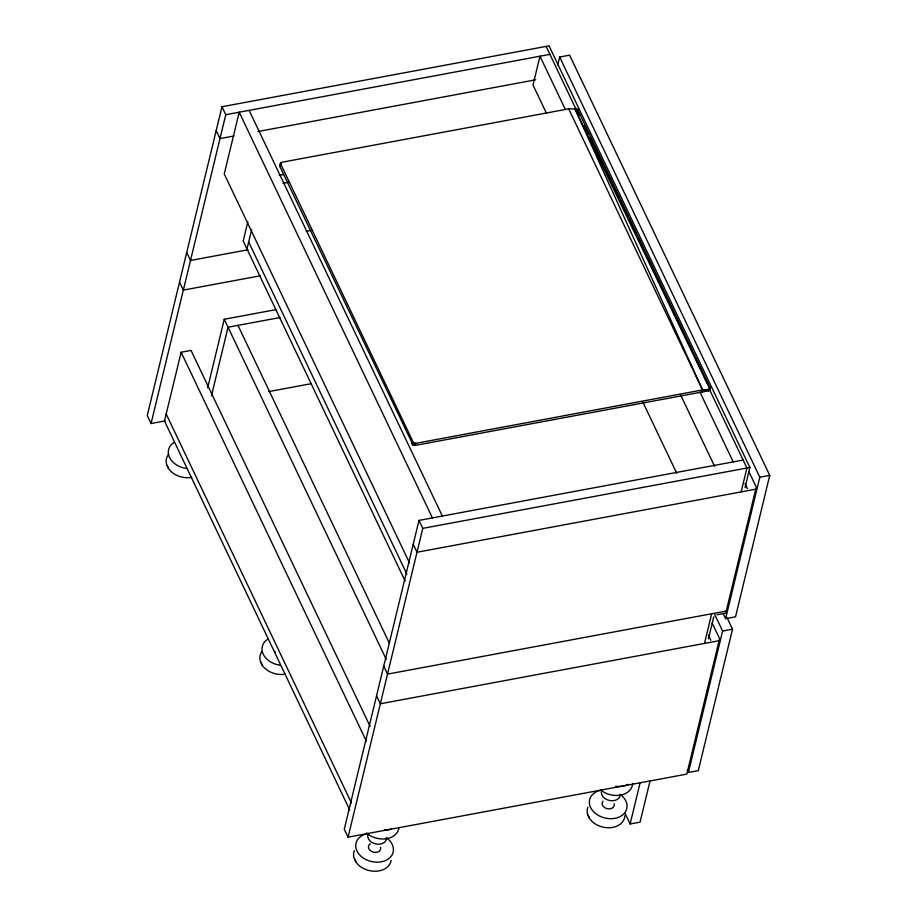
<?xml version="1.0" encoding="UTF-8"?>
<svg xmlns="http://www.w3.org/2000/svg" width="917" height="917" viewBox="0 0 917 917"><rect width="100%" height="100%" fill="white"/><g stroke="black" fill="none" stroke-linecap="round" stroke-linejoin="round"><path stroke-width="1.38" d="M710.079 387.673L710.033 388.946L710.079 387.673L577.997 110.349L576.449 108.94L568.689 108.859L281.874 162.263L280.384 163.306L413.59 442.98L415.745 443.347L702.56 389.943C704.497 391.032 711.993 387.983 709.884 388.51L709.712 390.126L708.44 390.814L415.252 445.398L413.097 445.032L279.937 166.63L280.109 165.003M745.04 487.752L749.854 467.475L549.042 45.85L221.971 106.739L147.259 415.561L151.053 423.516L165.106 420.903M577.802 111.175L577.378 109.536L577.802 111.175L576.942 109.215L574.844 108.63L709.93 389.198L709.38 390.436L709.884 388.51M710.045 389.37L709.666 389.794M577.538 110.751L577.733 109.925L577.171 110.395M710.033 388.946L710.228 388.109M709.712 390.126L710.148 388.888M151.053 423.516L225.765 114.705L221.971 106.739M370.124 726.39L191.045 350.409L181.119 352.254L164.487 421.018L349.709 809.917M207.655 387.88L224.252 319.254L276.2 309.579M247.831 221.811L243.177 241.022L405.142 581.08M211.449 395.846L228.046 327.22L279.994 317.546M246.971 248.988L251.648 229.663M279.788 166.183L280.613 162.951M279.937 166.63L280.43 164.567M280.934 162.641L280.866 164.464M412.02 443.966L412.524 441.902M412.283 444.378L412.788 442.315M412.65 444.745L413.154 442.682M413.097 445.032L413.59 442.98M413.59 445.261L414.094 443.198M414.129 445.398L414.633 443.347M414.69 445.444L415.195 443.392M415.252 445.398L415.745 443.347M743.137 460.047L418.989 520.398L344.276 829.209L348.07 837.175L686.822 774.108L719.593 638.645L712.2 623.124M348.07 837.175L422.783 528.364L418.989 520.398M557.662 65.336L559.668 57.026L569.595 55.169L769.741 475.384L735.526 616.82L725.599 618.677L723.135 613.507M576.231 109.88L576.449 108.94L575.693 109.731L575.395 108.642M702.067 392.006L702.56 389.943L574.844 108.63M650.027 780.963L640.066 822.136L630.139 823.982L640.1 782.809M704.497 643.425L711.672 613.771M741.154 491.89L746.931 468.014L709.288 388.991M708.405 638.759L713.816 616.797M726.986 617.542L732.534 629.177L698.318 770.612L688.392 772.458L722.607 631.022L714.595 614.218M725.599 618.677L759.815 477.241L559.668 57.026M575.693 109.731L575.933 108.756L576.082 109.329M710.239 388.521L709.93 389.771M568.689 108.859L702.56 389.943L709.219 389.622L708.956 390.665L709.299 390.034M708.44 390.814L709.219 389.622M576.942 109.215L576.449 108.94M225.765 114.705L549.913 54.355M234.018 135.98L219.988 138.593L216.194 130.627M257.872 131.532L535.711 79.802M279.181 175.342L283.399 174.551M282.975 183.297L288.591 182.254M306.232 231.267L311.849 230.224M248.037 249.756L190.495 260.462L186.713 252.507M260.508 275.742L183.331 290.116L179.537 282.149M268.784 391.593L310.909 383.753M422.783 528.364L749.854 467.475M759.815 477.241L769.741 475.384M755.757 489.174L417.006 552.24L413.212 544.285M726.264 611.054L387.513 674.121L383.719 666.155M717.014 614.745L725.771 613.118L756.25 487.122L748.857 471.602M722.607 631.022L732.534 629.177M719.1 640.696L380.349 703.775L376.555 695.808M702.56 389.943L708.726 389.714M624.878 815.58A19.108 14.202 13.6 0 1 610.39 827.684A19.108 14.202 13.6 0 1 589.39 818.296L588.198 815.591M578.421 112.459L579.647 115.038M584.565 125.365L588.863 134.386M590.089 136.965L618.964 197.602M620.19 200.181L628.179 216.951M629.406 219.53L635.55 232.425M638.622 238.879L644.766 251.774M647.838 258.227L674.866 314.978M676.104 317.557L684.082 334.327M685.32 336.906L691.464 349.813M694.524 356.255L700.668 369.161M703.74 375.603L708.05 384.636M546.119 46.389L576.369 109.914M745.028 483.58L747.493 488.75M565.216 109.18L539.987 56.201L533.006 85.029L546.555 113.456M699.98 392.132L733.21 461.893M680.701 395.112L714.538 466.168M642.863 402.127L676.712 473.195M708.371 635.103L710.835 640.272M687.154 769.879L688.392 772.458M625.211 813.643L630.139 823.982M587.717 814.571L589.482 818.273M249.126 110.361L442.349 516.053M432.423 517.899L239.199 112.206L224.252 173.966L409.475 562.866M248.667 241.985L406.839 574.088M237.973 325.375L389.381 643.253M224.252 319.254L386.217 659.312M181.119 352.254L366.341 741.154M166.183 414.025L351.406 802.914M354.581 859.091L355.853 861.762L354.1 858.06A19.051 14.156 13.6 0 1 354.34 850.632M260.875 662.326L262.147 665.008L260.382 661.306A19.051 14.156 13.6 0 1 261.826 651.666M167.158 465.572L168.43 468.255L166.676 464.552A19.051 14.156 13.6 0 1 168.12 454.912M275.467 652.595A6.213 4.619 13.6 0 1 274.894 651.379M285.451 674.11A19.108 14.202 13.6 0 1 262.056 665.031M280.373 665.249A19.108 14.202 13.6 0 1 263.236 654.211A19.108 14.202 13.6 0 1 267.924 639.115M380.532 847.228A6.213 4.619 13.6 0 1 377.002 852.237A6.213 4.619 13.6 0 1 369.448 849.715A6.213 4.619 13.6 0 1 370.365 843.846M386.584 838.184A9.548 7.095 13.6 0 1 375.649 843.927A9.548 7.095 13.6 0 1 368.13 833.966M391.146 860.318A19.108 14.202 13.6 0 1 375.959 871.23A19.108 14.202 13.6 0 1 355.773 861.785M386.435 837.748A19.108 14.202 13.6 0 1 386.951 859.837A19.108 14.202 13.6 0 1 358.398 853.383A19.108 14.202 13.6 0 1 367.843 833.553M398.918 828.12A19.108 14.202 13.6 0 1 386.137 838.746A19.108 14.202 13.6 0 1 366.502 832.945M391.318 829.083A19.108 14.202 13.6 0 1 384.326 830M191.745 477.356A19.108 14.202 13.6 0 1 168.35 468.278M186.667 468.495A19.108 14.202 13.6 0 1 169.53 457.457A19.108 14.202 13.6 0 1 174.207 442.349M614.161 803.739A6.213 4.619 13.6 0 1 607.214 808.702A6.213 4.619 13.6 0 1 602.973 801.183M620.213 794.695A9.548 7.095 13.6 0 1 609.266 800.426A9.548 7.095 13.6 0 1 601.747 790.477M587.694 814.743A19.108 14.202 13.6 0 1 587.923 807.292M620.052 794.26A19.108 14.202 13.6 0 1 620.568 816.336A19.108 14.202 13.6 0 1 592.015 809.883A19.108 14.202 13.6 0 1 601.46 790.053M632.661 783.393A19.108 14.202 13.6 0 1 621.107 795.005A19.108 14.202 13.6 0 1 601.002 790.202M627.996 784.344A19.108 14.202 13.6 0 1 615.49 786.316"/></g></svg>
